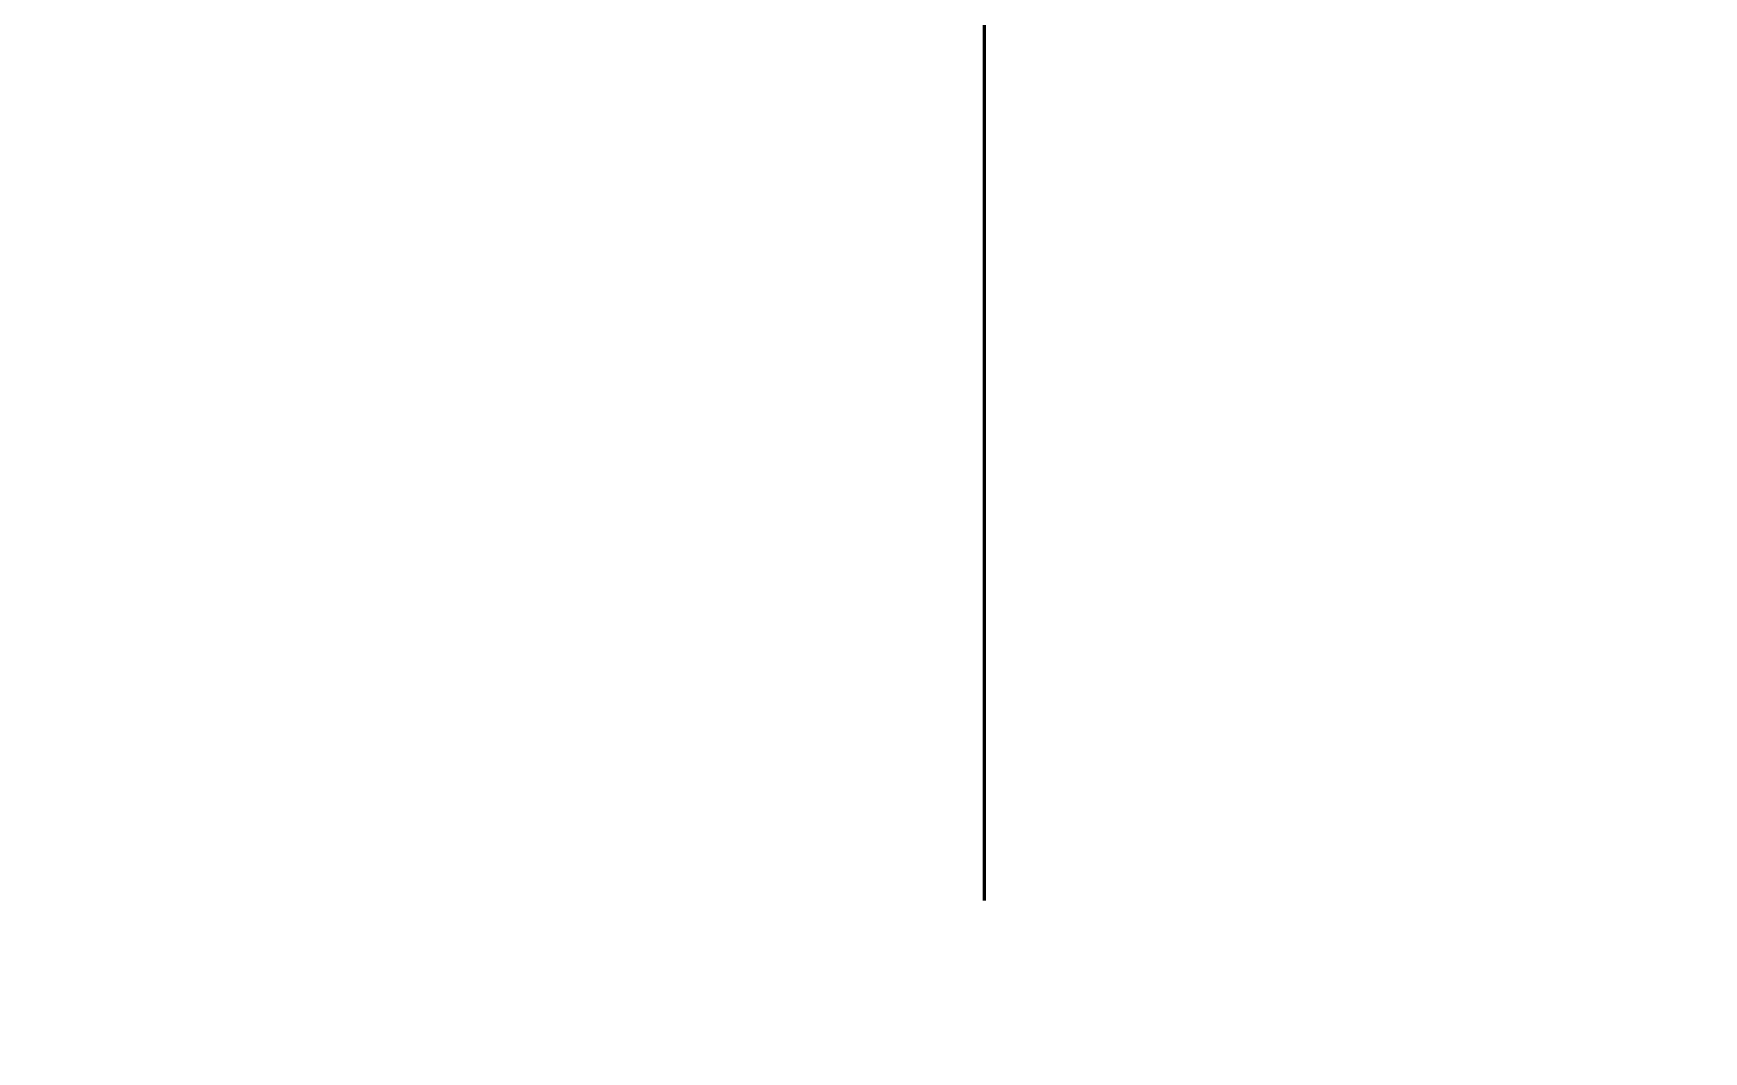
# Model space of a CAD drawing. Header units: inches. Extents: x -4169 to -1846, y 9706 to 12377.
# Drawn here: x -3832.2143 to -3832.1225, y 10352.4811 to 10352.537 of the extents above; entities that cross this region are included whole.
import ezdxf

# ---------------------------------------------------------------- set-up
doc = ezdxf.new("R2010")
doc.units = ezdxf.units.IN
doc.header["$MEASUREMENT"] = 0
doc.linetypes.add('Dash 1_16_', pattern=[0.125, 0.0625, -0.0625])
doc.layers.add('A-WALL-PATT-4', color=111, linetype='Continuous', lineweight=9)
doc.layers.add('C-PROP-LINE-2', color=91, linetype='Dash 1_16_', lineweight=60)

# ---------------------------------------------------------------- blocks, each defined once
blk = doc.blocks.new('Family - ___-1870574-ENLARGED RCP - 3RD FLOOR PLAN')
at = {"layer": 'C-PROP-LINE-2'}
blk.add_line((-3832.162018, 10010.089396), (-3832.162018, 12088.589396), dxfattribs=at)

msp = doc.modelspace()

# ---------------------------------------------------------------- hatches: boundary and pattern name
at = {"layer": 'A-WALL-PATT-4'}
h = msp.add_hatch(dxfattribs=at)
h.set_pattern_fill('FP_1', color=256, style=0, pattern_type=2)
h.set_pattern_definition([(0, (0, 0), (20.48, 5.12), [0.845, -14.515, 0.845, -14.515, -81.92]), (0, (0, 0), (20.48, 5.12), [-30.72, 0.845, -29.875, 0.845, -14.515, -35.84]), (0, (0, 0), (20.48, 5.12), [-76.8, 0.845, -9.395, 0.845, -24.755]), (120, (7.68, 2.56), (-14.67405, 15.1762003), [0.845, -14.515, 0.845, -14.515, -81.92]), (120, (7.68, 2.56), (-14.67405, 15.1762003), [-30.72, 0.845, -29.875, 0.845, -14.515, -35.84]), (120, (7.68, 2.56), (-14.67405, 15.1762003), [-76.8, 0.845, -9.395, 0.845, -24.755]), (240, (10.24, 12.8), (-5.80595, -20.2962003), [0.845, -14.515, 0.845, -14.515, -81.92]), (240, (10.24, 12.8), (-5.80595, -20.2962003), [-30.72, 0.845, -29.875, 0.845, -14.515, -35.84]), (240, (10.24, 12.8), (-5.80595, -20.2962003), [-76.8, 0.845, -9.395, 0.845, -24.755])])
h.paths.add_polyline_path([(-3850.874872, 10351.964396), (-3813.107515, 10351.964396), (-3813.107515, 10352.589396), (-3852.473737, 10352.589396), (-3852.473737, 10351.964396), (-3851.848737, 10351.964396)], flags=0)
h.paths.add_polyline_path([(-3505.298737, 10351.964396), (-3505.298737, 10352.589396), (-3741.107515, 10352.589396), (-3741.107515, 10351.964396), (-3506.391435, 10351.964396)], flags=0)

# ---------------------------------------------------------------- block references
at = {"layer": 'C-PROP-LINE-2'}
msp.add_blockref('Family - ___-1870574-ENLARGED RCP - 3RD FLOOR PLAN', (0, 0), dxfattribs=at)

doc.saveas('drawing.dxf')
